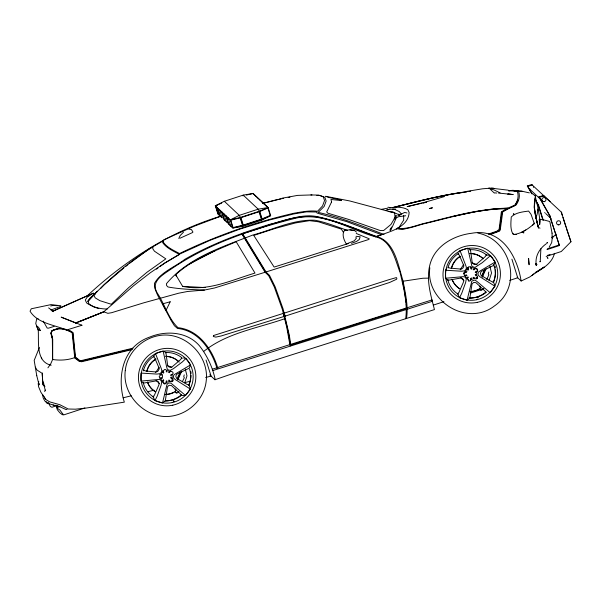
<?xml version="1.0" encoding="UTF-8"?>
<svg xmlns="http://www.w3.org/2000/svg" width="601" height="601" viewBox="0 0 601 601"><rect width="100%" height="100%" fill="white"/><g stroke="black" fill="none" stroke-linecap="round" stroke-linejoin="round"><path stroke-width="0.9" d="M429.82 267.821C425.298 301.109 467.172 327.109 494.353 306.007C523.456 286.189 511.038 239.536 477.833 233.06M162.45 377.308L162.465 375.482M166.259 382.476L170.008 381.252L171.548 381.778L172.757 381.109L173.043 379.742L172.126 378.375L172.171 374.446L173.118 373.499L172.863 372.214L171.668 371.471L170.113 371.576L166.394 370.374L165.756 369.555L164.449 369.495L159.145 376.699L164.283 383.874L165.591 383.723L166.259 382.476L166.169 381.124M446.581 269.053L445.626 270.24L445.536 278.233L462.665 276.7L464.438 276.723L465.602 277.767L466.248 279.255L465.61 282.613L461.681 293.446L459.502 297.75L467.067 300.2L469.892 297.841L472.04 283.92L473.626 282.47L475.924 282.65L484.999 291.064L485.878 292.619M468.472 267.4L468.442 269.669L467.57 268.639L467.924 267.498L469.005 266.649L477.427 269.376L477.682 270.653L475.406 271.922M468.179 267.302L463.709 273.853L468.84 281.035L470.155 280.885L470.823 279.63L474.565 278.406L476.112 278.939L477.322 278.263L477.607 276.903L476.683 275.528L476.728 271.599M162.796 240.926L162.743 242.714C166.732 248.371 173.606 251.075 179.436 254.456L164.516 263.261L160.144 266.468M540.892 248.694L540.276 260.729M396.006 217.201L395.946 218.576L392.558 226.359L390.462 230.453L390.8 229.191L390.274 229.071L390.064 230.341L391.529 227.005M209.719 374.836L214.948 379.749L234.458 372.988L434.448 309.59C430.654 294.7 425.808 279.149 430.173 263.786C435.327 245.561 454.048 235.344 471.823 233.241C501.369 227.802 517.16 256.049 521.135 281.005L529.676 277.023L544.123 267.054L535.746 272.276M47.915 367.82L50.619 364.041L52.625 359.511L52.61 338.979L51.1 333.292L52.152 330.79C58.605 327.012 66.215 329.175 72.15 332.789L74.719 357.572L75.591 357.828L73.037 332.571L70.52 330.956L66.245 329.468M535.514 197.398L535.311 196.625L538.338 209.426L539.953 220.454L539.645 224.676L539.908 221.153M166.274 371.726L166.394 370.374L166.95 372.079M470.838 268.887L470.959 267.528M534.154 223.106L534.086 223.805C528.437 228.718 521.856 233.346 514.283 234.45L512.766 233.751C510.099 228.816 510.91 222.355 511.256 216.991C515.613 212.506 522.75 211.883 528.61 211.064L531.036 214.309L534.154 223.106L534.206 223.715L532.433 225.33M535.408 198.525C533.117 208.246 535.656 218.456 538.744 227.621L539.998 228.17M535.19 197.924L534.154 207.337L537.918 226.667M552.146 238.867L551.695 242.616L549.156 247.214M554.445 253.352C552.424 262.645 543.064 268.722 535.033 272.794M177.926 379.832L178.257 377.338L180.691 372.019M482.49 276.993L482.821 274.499L485.255 269.18M395.758 216.443L395.901 215.451L396.314 215.594L396.036 216.51M537.903 209.937C538.045 211.56 537.414 207.405 537.94 210.042C537.85 206.098 538.06 214.392 535.761 217.404M143.549 370.87L143.797 369.217A24.265 23.927 -46.8 0 1 152.692 357.137L154.194 356.401M448.113 268.031L448.361 266.371A24.265 23.927 -46.8 0 1 457.248 254.298L458.758 253.562M177.483 379.449L177.873 376.977L180.255 372.222M482.047 276.61L482.438 274.131L484.819 269.376M284.055 314.428L284.281 313.098L388.749 279.75L396.382 277.572L396.855 278.278L396.645 279.225L389.591 282.485L285.039 316.156L283.988 314.21L284.281 313.098L285.039 316.156M467.067 300.2L471.823 281.058L474.813 280.081L476.661 281.23L490.123 292.672L494.886 286.196L493.902 282.876M175.853 389.358L175.289 391.972L176.303 393.122L176.949 393.174L178.993 391.431M480.409 286.519L479.853 289.134L480.86 290.275L481.514 290.336L483.55 288.593M535.168 195.716L535.093 196.024M184.229 374.881L183.763 376.759L184.327 377.721L182.381 381.582M488.793 272.043L488.328 273.913L488.883 274.875L486.69 279.51M528.489 259.159L528.662 258.475L529.098 264.756L528.504 259.422M243.007 195.918L243.232 195.107L253.141 193.469L268.106 207.533L270.653 215.669L261.653 220.199L242.744 226.374L232.835 228.019L228.56 224L226.014 215.864M242.744 226.374L242.977 225.57L240.423 217.442L239.288 215.353L224.331 201.282L215.323 205.82L217.878 213.956L221.619 217.472M261.653 220.199L261.886 219.395L259.332 211.267L258.197 209.178L243.232 195.107L224.331 201.282M38.78 381.725L38.194 383.761L38.622 386.811L40.921 392.295L45.744 399.47L49.643 401.859L59.86 404.721L68.244 409.011L75.441 409.183L86.071 408.071L124.332 402.152C116.609 377.315 122.439 346.469 149.739 337.071C165.996 330.31 187.257 331.639 199.337 345.665C207.157 355.514 212.574 367.166 215.188 379.456L214.948 379.749M184.747 382.762L186.986 375.85L185.266 369.044M489.026 280.787L491.55 273.012L489.83 266.205M162.525 382.168L163.404 379.562M165.981 383.288L166.853 380.681M467.383 278.458L467.961 276.723M470.545 280.442L471.417 277.842M394.639 217.817L394.248 218.892L394.474 218.509L395.203 219.14L395.646 218.148L398.613 216.713L405.698 215.751M36.676 318.988L35.76 323.533L38.261 330.265M39.381 347.543L34.182 360.42L36.766 375.738M143.444 370.103L145.292 370.937L155.328 371.914L157.778 371.486L159.333 368.691L154.773 358.053L153.443 356.521L155.486 353.493L163.104 351.007L166.83 367.669L167.424 369.307L168.783 370.088L170.391 370.269L173.434 368.668L182.396 361.885L185.987 358.414L190.6 364.867L189.285 368.128L176.656 374.295L175.777 376.203L176.611 378.367L187.324 384.542L189.097 384.888L190.322 389.035L185.559 395.511L181.314 395.466L180.435 393.91L171.36 385.496L169.061 385.316L167.484 386.766L165.328 400.687L163.209 402.452M494.833 262.84L493.849 265.289L481.221 271.457L480.334 273.357L481.168 275.521L491.888 281.704L493.661 282.042M517.964 200.125L515.327 205.317L501.978 211.935L499.671 229.695L498.973 230.889L489.612 234.27M177.888 379.779L181.525 371.568M482.453 276.933L486.081 268.722M178.79 238.477L180.127 235.607L183.515 232.136M175.064 389.523L175.327 388.982M479.628 286.677L479.883 286.144M181.75 357.595L180.833 359.33L172.96 366.152L171.57 367.196L169.272 367.121L167.717 365.949L165.884 352.456L163.803 351.367M188.639 385.474L189.443 383.994A24.265 23.927 -46.8 0 0 189.608 369.097M493.203 282.628L493.999 281.155A24.265 23.927 -46.8 0 0 494.172 266.251L493.308 264.598M535.168 197.759L535.416 197.331C532.396 207.007 536.58 219.102 538.233 227.381M169.392 372.74L170.113 371.576M473.956 269.894L474.677 268.737M155.682 372.582L159.085 367.226M460.246 269.744L463.649 264.38M459.021 252.165L460.043 250.655L467.668 248.16L471.988 266.461L474.955 267.422L482.257 262.682L490.544 255.575L495.164 262.021L480.011 271.028L478.358 272.178L477.983 273.725L478.321 275.311L479.944 276.768L494.886 286.196M44.557 391.446L45.548 390.064M171.916 381.56L172.998 380.08M476.473 278.721L477.562 277.241M356.491 232.114L354.417 230.453L349.925 229.845L344.531 230.281C341.436 234.345 344.035 240.182 346.311 243.998L354.335 240.761L356.521 238.004L355.83 237.493M162.894 381.387L163.795 380.35M467.458 278.541L468.352 277.512M37.645 318.8L38.209 318.808M93.824 294.993C111.02 277.316 129.989 261.21 150.904 248.063L153.015 246.823L152.744 248.701L154.419 251.173L165.831 258.866L146.967 272.261L128.749 287.548L111.283 304.264L99.864 300.673L95.168 297.818L93.824 294.993L87.896 301.304L89.196 304.166L93.959 307.006L98.812 308.576M100.6 288.488L104.198 284.664L123.814 268.038M532.02 275.536L533.673 273.801M181.727 394.865L180.555 396.074A24.265 23.927 -46.8 0 1 166.342 400.709M486.292 292.026L485.112 293.228A24.265 23.927 -46.8 0 1 470.906 297.871L469.058 297.548M551.71 237.493L553.003 236.193M552.229 237.973L556.098 234.082M561.281 212.085L570.95 241.775L561.281 251.511L546.166 256.447M546.076 243.916C539.135 248.822 534.777 256.74 536.28 265.387L535.964 263.456L536.4 265.251L536.077 264.778M79.249 321.7L103.808 311.776L133.625 285.715L150.258 272.794L164.659 263.065L180.187 253.817L210.215 240.227L239.626 229.184L269.075 220.086L293.821 213.933L306.63 211.837L316.599 212.018L316.892 212.897L318.064 213.393L346.717 221.619L381.567 234.706C392.378 230.897 408.387 226.292 409.146 212.484L407.869 209.764C402.354 206.466 395.616 207.052 389.508 207.923M175.687 274.687C192.898 259.031 215.166 250.835 236.185 241.73L254.997 273.087C231.498 280.058 207.698 291.808 182.614 286.346L175.687 274.687L176.416 276.377M125.932 266.303L128.058 264.568M129.47 263.411L149.206 248.867L163.487 240.663M396.51 229.184L399.229 227.073L403.677 220.139L403.639 215.361M203.581 351.525C226.885 332.811 257.551 328.281 285.017 318.62L287.098 327.102M156.508 269.143L157.965 268.076M168.528 372.59L170.759 370.975M170.639 375.535L172.126 374.461M473.092 269.751L475.323 268.136M475.203 272.696L477.434 271.081M95.258 294.287L93.253 293.16L87.085 297.21L85.304 300.079L86.619 302.957C92.629 307.081 99.991 309.057 107.248 309.004M173.118 400.852L173.862 400.341M477.682 298.013L478.426 297.503M506.913 208.607L501.354 211.905L499.085 229.409L496.824 231.182L488.418 234.059L490.213 234.57L499.401 231.167L500.22 230.055L502.752 211.785L508.243 208.532L516.026 205.069C518.948 201.147 520.451 195.821 518.415 191.156L512.961 190.284L508.859 190.742M190.6 364.867L175.447 373.875L173.794 375.016L173.419 376.564L173.757 378.149L175.379 379.614L190.322 389.035M521.518 232.339L525.792 229.958M189.57 263.922L215.459 250.519M270.653 215.669L261.886 219.395L242.977 225.57L232.835 228.019L230.288 219.883L239.288 215.353L258.197 209.178L268.106 207.533L259.332 211.267L240.423 217.442L230.288 219.883L215.323 205.82L221.709 203.108M397.787 215.864L404.661 212.446L406.96 212.972M87.137 295.887L63.12 306.525M507.755 208.186L514.689 205.181C517.746 201.358 519.181 195.918 517.206 191.253L511.699 190.412L508.378 190.75M93.253 293.16L52.197 311.543M52.325 311.378L63.24 306.48M179.939 238.259L192.696 232.482L192.898 231.963L191.411 229.552L188.917 229.154M385.587 210.65L388.577 209.373L393.64 209.148M160.625 378.217L161.887 377.691M465.189 275.371L466.451 274.852M375.993 236.629L381.567 234.706L375.993 236.629C356.123 229.274 336.455 220.777 315.578 216.668C290.178 214.429 266.153 227.463 242.105 233.609L265.537 272.118L368.939 239.431L369.224 238.807L356.22 233.466M60.829 306.322L50.927 310.033M75.621 322.895L104.011 311.746L75.899 323.022M220.124 216.465L194.829 225.961L164.546 239.453L163.217 240.31L163.164 242.083C167.063 247.612 173.742 250.384 179.526 253.532C215.969 235.87 254.328 222.295 293.806 213.272C301.634 211.92 309.53 210.267 317.508 211.267L322.564 205.948L324.54 200.546L323.315 196.888L318.71 195.062L310.882 194.972M219.989 216.405C169.843 231.806 125.188 260.421 87.032 296.008L88.347 295.745M351.465 243.33L356.491 241.474L359.263 239.536L360.164 236.786L356.04 236.298M375.52 236.839L376.542 236.463C395.037 241.504 398.102 265.65 403.128 281.238C405.307 293.446 408.522 305.984 406.509 318.447L405.683 318.71C407.816 303.197 403.481 287.684 400.168 272.651C395.015 259.647 391.597 240.325 375.52 236.839C349.489 229.537 322.917 211.229 294.76 218.433C251.458 229.552 207.969 243.811 170.797 269.301C161.293 275.746 149.484 282.387 158.333 294.7C165.095 305.503 168.648 318.823 178.001 327.673C198.908 329.919 212.341 349.519 217.84 368.24L217.036 368.488C211.597 349.947 198.247 330.482 177.475 328.439L174.425 325.757L171.217 320.611L157.507 294.933L154.848 288.375L154.419 283.417C160.865 271.968 174.883 267.092 184.868 259.309C211.717 243.788 241.001 233.075 270.585 224.075C285.377 220.89 300.275 213.911 315.713 216.352C336.755 220.409 356.461 229.289 376.542 236.463M57.095 405.51L51.941 407.268L50.364 406.509L48.32 402.58M531.81 193.853L527.31 185.949L531.72 184.515L550.163 201.635L549.652 201.147M527.31 185.949L527.828 186.438L532.231 184.995L531.72 184.515M546.963 249.61L559.418 245.546L549.75 215.857L538.947 196.888L543.357 195.445L561.8 212.566M538.947 196.888L539.458 197.368L543.867 195.934L543.357 195.445M56.862 407.576L59.461 406.727M547.338 248.837L558.9 245.058M547.428 255.38L550.103 254.508M63.548 414.953L84.914 407.981M433.268 305.113L443.936 301.664M470.606 293.033L483.94 288.72M509.716 280.382L517.716 277.797L511.909 259.174M348.279 243.57L274.131 267.084L253.75 235.412L275.318 228.41L295.429 222.941L309.545 220.657L318.41 221.784L341.345 229.094L343.276 232.181M290.223 344.501L432.014 299.929L432.412 301.311L212.769 370.569L212.318 369.202L290.223 344.501L290.531 345.906M54.143 326.388L48.508 328.161L47.156 328.056L43.257 321.107M406.291 308.598L407.117 308.336M265.537 272.118L214.459 288.007L204.423 290.05L187.64 291.47L178.685 293.205L143.459 302.904L111.538 312.723L107.864 313.339L103.808 311.776M444.665 196.489L424.449 202.372L407.178 206.616L422.18 203.115M132.182 348.986L81.188 361.193L79.415 360.878L75.11 357.445C67.958 360.202 60.153 360.608 52.625 359.511M75.996 323.09L61.167 317.14L81.931 325.269L68.251 329.513M262.502 203.401L278.293 199.337M262.772 203.378L280.614 198.931M392.22 207.676C416.966 201.545 441.675 194.792 467.03 191.704M392.926 207.548C417.259 201.545 441.562 194.979 466.474 191.907M395.916 206.954C418.604 201.358 441.284 195.287 464.498 192.282M123.145 397.809L131.303 395.796M147.621 391.769L153.969 390.207M184.785 382.597L189.315 381.485M205.632 377.458L211.071 376.113L206.03 360.014M50.672 305.999L53.091 305.406L57.538 305.744M170.849 374.769L172.171 374.446M246.387 195.1L253.141 193.469M381.312 209.366L387.803 208.156M453.071 216.458L475.631 211.687L492.933 209.11L507.8 208.179C480.086 208.539 453.184 216.232 426.477 222.866C416.778 224.902 407.275 229.762 397.231 228.23L396.63 228.568L402.617 229.199L406.561 228.5M67.049 409.371L66.087 409.574L59.041 406.381L56.682 405.893M230.288 219.883L232.031 219.53M279.187 199.171L283.68 198.338M288.164 197.504L289.96 197.173M282.034 198.21L297.6 195.385L311.979 194.927M469.809 249.948L471.462 249.655A24.265 23.927 -46.8 0 1 485.563 254.223L486.855 255.575M165.252 352.795L166.898 352.502A24.265 23.927 -46.8 0 1 180.999 357.062L182.291 358.414M466.459 191.449L482.483 188.804L489.725 188.233M468.878 191.456L470.726 191.216M215.323 205.82L217.036 205.602M508.912 190.848L522.044 191.223L529.376 192.898M397.081 228.605C407.215 230.251 416.793 225.202 426.582 223.181C452.899 216.841 479.343 208.72 506.643 208.78M388.847 209.689L386.969 209.486M173.404 401.641L174.313 401.611M428.393 278.15L422.901 278.24L402.662 281.276L404.308 289.937M514.283 234.45L516.537 234.435L514.298 234.54L512.766 233.751M65.456 329.258C60.926 327.275 56.141 328.882 51.836 330.67L50.807 333.172L52.34 338.904L52.603 359.556L52.655 339.227L51.205 332.774L52.107 330.783L58.582 328.649L61.655 328.657L64.991 329.521M465.219 271.735L467.045 271.727M464.265 275.386L467 275.378M159.746 374.573L162.48 374.566M159.701 378.224L162.435 378.217M394.196 209.433L395.45 209.441L395.428 208.99L392.468 209.201M205.181 287.579L182.614 286.346M316.817 195.52L320.28 195.565L324.908 197.383L326.125 201.057L324.157 206.451L318.177 212.393C340.812 217.494 362.486 226.074 384.039 234.51M491.468 188.203L508.206 190.171M204.423 290.05C192.267 289.562 179.932 289.194 167.995 286.97L166.605 285.535L166.424 283.732C188.105 257.739 222.107 246.996 252.69 235.081C273.072 229.605 293.371 219.282 314.894 220.229C326.163 222.302 336.793 226.81 347.618 230.416M498.477 193.049L513.096 194.559L507.913 194.085M539.953 220.454L539.66 219.831M513.742 190.705L522.044 191.223M494.811 192.883L496.787 193.034M62.294 328.439L61.798 328.356M176.281 392.641L174.636 391.424M507.89 194.085L512.946 194.536M344.531 230.281L345.748 230.529M349.925 229.845L354.417 230.453M388.193 211.454L393.107 212.198L399.612 214.97M392.055 212.07L393.768 212.333M445.626 270.24L461.538 271.231L464.505 270.833L465.692 269.744L466.376 268.294L466.151 266.543L460.043 250.655M539.706 219.215L543.011 219.793M489.702 255.41L486.307 254.749L485.39 256.484L477.525 263.313L476.135 264.35L473.836 264.275L472.281 263.103L470.448 249.618L468.359 248.529M183.44 357.926L185.138 358.249M387.991 207.202L390.304 207.661M60.859 305.774L51.055 304.602L31.252 308.786L30.05 311.228C37.067 322.639 52.092 324.487 63.631 328.927M515.057 190.787L517.777 191.411M43.257 398.305L45.135 401.348L49.034 403.737L55.352 405.6M53.053 405.074L57.155 406.021M58.192 406.253L59.905 406.652M475.368 275.22L476.683 275.528M170.812 378.059L172.126 378.375M543.935 219.958L549.832 221.521L552.064 233.196M65.825 329.739L70.107 331.226L72.653 332.819L75.11 357.445M535.814 264.162L537.001 264.575L535.784 263.651M51.16 365.22C35.316 361.749 39.163 341.143 38.179 329.28M81.548 325.118L81.931 325.269M472.191 262.81L477.179 264.823M167.626 365.648L171.788 367.324M160.67 374.663L161.917 375.182M48.238 403.782L46.66 403.031L45.841 401.46M448.008 267.265L449.856 268.091L461.463 269.143L463.108 267.783L463.897 265.845L459.337 255.215L458 253.682M500.077 192.831L493.444 189.691L490.025 189.037L494.285 193.041M394.504 209.321L399.327 211.59L401.393 214.121M458.48 294.122L456.805 293.303A24.265 23.927 -46.8 0 1 448.188 281.268L447.948 279.412M153.916 396.968L152.241 396.142A24.265 23.927 -46.8 0 1 143.631 384.114L143.391 382.251M535.634 217.847L536.002 218.035L536.092 217.457L535.709 216.676M41.319 372.778L37.074 370.118L35.301 367.113M532.426 193.74L535.243 195.791M398.726 214.121L400.153 215.09M475.181 274.364L476.646 275.431M473.01 277.316L474.467 278.391M170.624 377.203L172.818 378.81M168.445 380.163L169.91 381.229M48.636 307.885L53.639 311.686M476 277.144L477.322 278.263M171.435 379.982L172.757 381.109M446.115 278.751L447.858 280.314L461.365 277.94L462.98 279.029L463.717 281.223L463.116 282.891L458.909 292.477L457.541 293.844L459.111 296.969M141.551 381.597L143.293 383.153L156.801 380.779L158.416 381.868L159.152 384.069L158.551 385.737L154.344 395.315L152.977 396.683L154.547 399.808M460.682 277.647L463.995 280.659M156.117 380.493L159.43 383.498M530.157 189.533L542.695 201.32M536.761 202.545L538.631 205.399L543.342 220.447M549.75 215.857L559.418 245.546M545.738 213.565L551.14 218.636M570.95 241.775L566.555 228.906M517.123 277.234L521.135 281.005M253.299 193.868L255.35 195.798M255.433 195.881L257.491 197.812M257.574 197.887L259.624 199.817M259.715 199.9L261.766 201.831M261.848 201.906L263.899 203.837M263.989 203.919L266.04 205.843M266.123 205.925L268.174 207.856M215.481 206.218L219.673 210.162M219.756 210.237L221.807 212.168M223.948 214.181L221.897 212.251L224.218 219.658L225.585 220.943M224.03 214.256L226.081 216.187M228.222 218.201L226.171 216.27L228.493 223.677L230.544 225.608M228.305 218.276L230.363 220.206M217.802 213.633L219.853 215.564M221.994 217.57L219.943 215.639L217.622 208.231M226.352 221.671L227.726 222.956M230.634 225.691L232.685 227.614M225.36 220.988L224.286 219.981L221.739 211.845M185.559 395.511L172.096 384.069L170.248 382.927L168.633 383.07L167.258 383.896L166.627 385.865L162.503 403.046L154.945 400.597L157.124 396.284L161.045 385.459L161.684 382.093L161.038 380.613L159.874 379.569L158.101 379.539L140.972 381.079L141.062 373.086L156.974 374.077L159.941 373.679L161.128 372.59L161.812 371.14L161.586 369.382L155.486 353.493M44.429 386.338L42.881 384.715L42.183 372.996M44.932 386.653L42.904 384.122L42.175 373.146M479.2 288.585L480.207 289.75M163.014 371.478L163.885 372.515M476.593 268.331L477.652 269.804M43.858 396.427L45.744 399.47M473.873 277.256L474.565 278.406M169.309 380.095L170.008 381.252M538.286 227.711L538.571 228.185M539.458 197.368L550.261 216.337M527.828 186.438L531.877 193.545M535.927 200.659L538.631 205.399M55.818 405.134L57.456 408.274M468.329 279.645L468.84 281.035M163.773 382.484L164.283 383.874M561.559 212.972L562.393 215.624M562.949 217.397L565.999 227.133M538.113 204.918L542.831 219.966M470.703 266.641L471.515 269.24M467.225 267.776L468.036 270.375M228.155 217.878L230.701 226.006M223.88 213.858L226.427 221.994M219.598 209.839L222.152 217.975M217.464 207.826L220.011 215.962M215.744 206.053L217.81 212.641M162.661 370.614L163.472 373.221M38.832 383.964L39.065 384.888L38.915 383.408M36.751 375.663L38.847 384.024M43.355 381.928L45.315 390.793M287.278 327.936L288.983 336.087M289.089 337.176L290.351 345.184L406.659 308.418L406.299 304.219M404.458 290.794L406.156 302.536M406.554 307.727L406.794 309.154M41.424 357.317L41.664 358.789M470.733 278.278L470.823 279.63M42.836 394.902L43.002 397.501M552.064 233.105L552.146 238.529M533.372 186.911A2.073 2.043 -46.8 0 1 533.658 187.369M529.879 189.075A2.073 2.043 -46.8 0 1 529.729 188.564M545.062 212.927A2.073 2.043 -46.8 0 1 544.716 212.521M174.012 392.115A19.179 18.909 -46.8 0 1 165.222 394.369M154.998 391.506A19.179 18.909 -46.8 0 1 147.358 382.026M146.697 371.41A19.179 18.909 -46.8 0 1 155.809 358.925M165.313 356.273A19.179 18.909 -46.8 0 1 179.188 362.125M174.222 392.318A19.179 18.909 -46.8 0 1 165.433 394.564M155.208 391.702A19.179 18.909 -46.8 0 1 147.568 382.228M146.907 371.606A19.179 18.909 -46.8 0 1 156.02 359.12M166.364 356.476A19.179 18.909 -46.8 0 1 178.722 361.652M190.93 371.696A26.85 26.474 -46.8 0 1 191.035 373.544M191.02 375.362A26.85 26.474 -46.8 0 1 188.616 385.309M181.307 394.902A26.85 26.474 -46.8 0 1 164.99 401.183M478.576 289.276A19.179 18.909 -46.8 0 1 470.621 291.5M459.562 288.66A19.179 18.909 -46.8 0 1 451.922 279.187M451.261 268.564A19.179 18.909 -46.8 0 1 459.66 256.522M469.877 253.427A19.179 18.909 -46.8 0 1 483.076 258.61M480.214 288.63A19.179 18.909 -46.8 0 1 469.997 291.725M459.765 288.856A19.179 18.909 -46.8 0 1 452.132 279.382M451.674 267.948A19.179 18.909 -46.8 0 1 460.576 256.281M470.087 253.622A19.179 18.909 -46.8 0 1 483.287 258.806M495.089 266.07A26.85 26.474 -46.8 0 1 495.397 267.926M495.562 269.781A26.85 26.474 -46.8 0 1 493.181 282.47M485.871 292.056A26.85 26.474 -46.8 0 1 469.554 298.336M125.256 370.667C122.664 391.296 138.41 411.092 158.206 415.644C180.45 420.67 203.949 403.519 206.218 380.884C208.81 360.247 193.056 340.451 173.268 335.906C151.024 330.881 127.525 348.032 125.256 370.667M62.925 414.164L62.895 414.758L62.256 414.682L59.777 412.714L57.313 409.724L56.757 407.974L59.912 410.055L62.925 414.164M546.857 243.112L547.436 242.579L546.857 243.112M213.558 335.523L213.317 336.492L215.849 337.116L221.258 335.944L283.995 316.479L283.236 313.421L213.558 335.523M331.594 201.913L326.674 211.95L327.876 213.205L348.61 219.418L380.26 230.544L383.558 230.589L390.928 224.474L394.955 217.667L394.692 212.987L349.782 200.959L325.607 196.287L328.837 197.489L340.902 199.93L341.608 200.599L330.941 199.464L331.594 201.913M540.216 261.33L539.998 261.788L540.216 261.33M170.188 301.785L165.974 310.499L162.623 303.858L170.188 301.785M75.005 356.701L74.464 357.76L79.129 361.329L81.623 361.749L131.521 349.744L132.934 348.204L81.143 360.623L79.557 360.337L75.005 356.701M40.29 330.588L38.472 329.596C34.069 323.105 39.471 327.147 40.29 330.588M89.669 298.494L87.896 301.304L97.362 291.177L89.669 298.494M547.248 257.431L547.894 258.22L547.248 257.431M465.227 271.817L463.687 273.154L466.481 272.336L465.227 271.817M513.69 213.866L513.246 214.136L513.63 214.489L514.11 214.226L513.69 213.866M267.918 208.021L259.752 211.492L262.074 218.907L270.24 215.436L267.918 208.021M523.809 232.835L523.08 232.549L523.809 232.835M242.564 233.526L241.76 233.812L265.154 272.306L268.685 275.664L274.334 287.068L282.29 309.192L286.752 327.275L289.998 345.365L290.816 345.109L289.344 335.388L283.101 308.944L275.145 286.812L269.533 275.401L266.033 272.028L242.564 233.526M426.342 202.206L423.367 202.913L426.342 202.206M432.337 207.841L429.362 208.547L432.337 207.841M259.054 211.755L240.933 217.675L243.255 225.082L261.375 219.162L259.054 211.755M240.19 217.885L230.754 220.161L233.075 227.576L242.511 225.292L240.19 217.885M539.172 219.823L539.382 220.229L539.172 219.823M493.744 188.316L488.575 188.293L493.744 188.316M512.082 190.585L512.082 190.585M544.228 201.673A2.073 2.043 -46.8 0 0 545.52 198.33A2.073 2.043 -46.8 0 0 541.997 198.916A2.073 2.043 -46.8 0 0 544.228 201.673M558.69 224.872A2.073 2.043 -46.8 0 0 560.35 221.686A2.073 2.043 -46.8 0 0 556.781 221.882A2.073 2.043 -46.8 0 0 558.69 224.872M172.78 405.187A28.923 28.517 -46.8 0 0 188.691 357.813A28.923 28.517 -46.8 0 0 139.935 368.285A28.923 28.517 -46.8 0 0 172.78 405.187M172.202 402.565A26.294 25.926 -46.8 0 0 186.663 359.496A26.294 25.926 -46.8 0 0 142.339 369.022A26.294 25.926 -46.8 0 0 172.202 402.565M477.344 302.341A28.923 28.517 -46.8 0 0 493.256 254.967A28.923 28.517 -46.8 0 0 444.5 265.447A28.923 28.517 -46.8 0 0 477.344 302.341M476.766 299.719A26.294 25.926 -46.8 0 0 491.227 256.657A26.294 25.926 -46.8 0 0 446.904 266.175A26.294 25.926 -46.8 0 0 476.766 299.719"/></g></svg>
